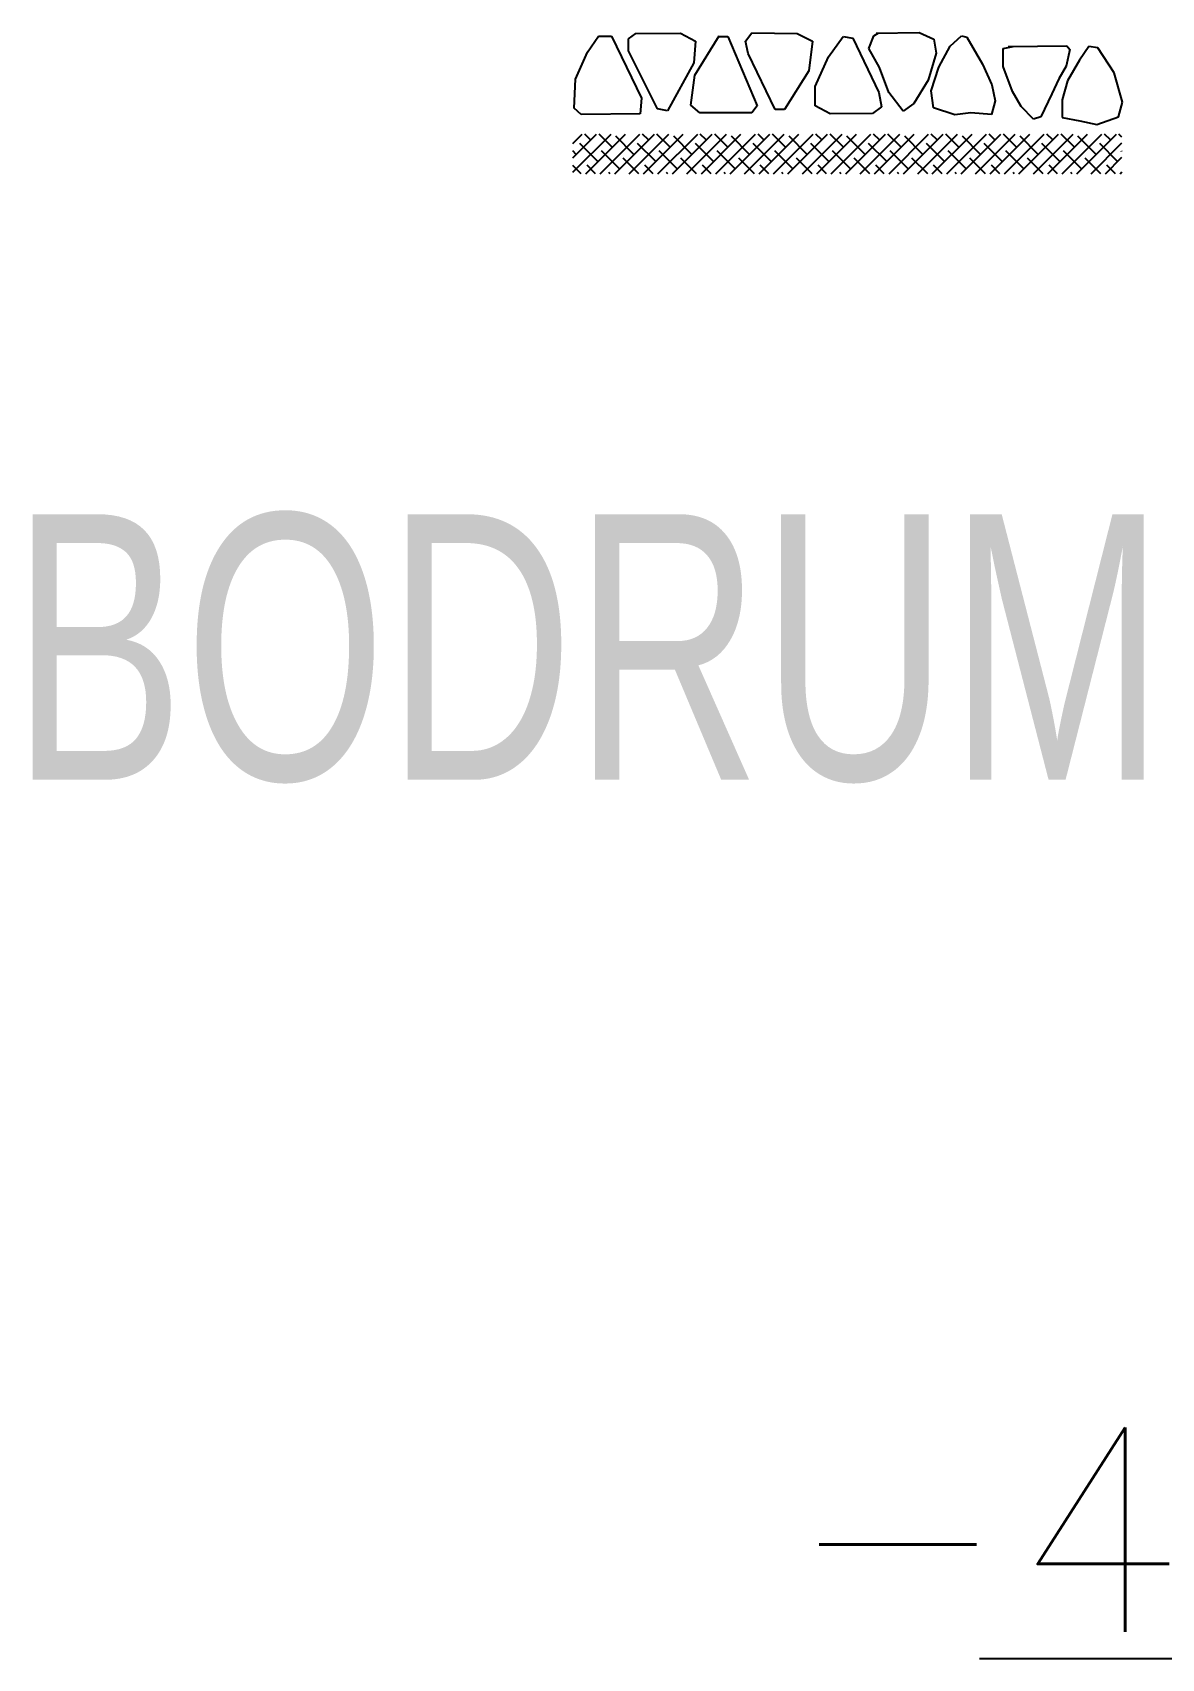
# Model space of a CAD drawing. Header units: inches. Extents: x -7543 to -822, y 102837 to 190349.
# Drawn here: x -837.11745 to -837.10363, y 102836.71492 to 102836.73482 of the extents above; entities that cross this region are included whole.
import ezdxf
from ezdxf.enums import TextEntityAlignment as Align

# ---------------------------------------------------------------- set-up
doc = ezdxf.new("R2010")
doc.units = ezdxf.units.IN
doc.header["$MEASUREMENT"] = 0
doc.layers.add('TARAMA', color=8, linetype='Continuous', lineweight=25)
doc.styles.add('MEKAN', font='arial.ttf', dxfattribs={"width": 0.7, "height": 30})
doc.styles.add('ÖLÇÜ', font='simplex.shx')

msp = doc.modelspace()

# ---------------------------------------------------------------- linework, layer by layer
at = {"layer": 'TARAMA'}
for p, q in [((-837.11066, 102836.734579), (-837.110526, 102836.734775)), ((-837.110526, 102836.734775), (-837.110367, 102836.734775)), ((-837.110367, 102836.734775), (-837.109999, 102836.734015)), ((-837.110156, 102836.734741), (-837.110066, 102836.734806)), ((-837.110156, 102836.734596), (-837.110156, 102836.734741)), ((-837.110076, 102836.734808), (-837.109521, 102836.734811)), ((-837.109521, 102836.734811), (-837.109336, 102836.734711)), ((-837.109336, 102836.734711), (-837.109356, 102836.734446)), ((-837.109346, 102836.734296), (-837.109046, 102836.734776)), ((-837.109046, 102836.734771), (-837.108941, 102836.734771)), ((-837.108941, 102836.734771), (-837.108581, 102836.733921)), ((-837.108726, 102836.734711), (-837.108646, 102836.734816)), ((-837.108691, 102836.734561), (-837.108726, 102836.734711)), ((-837.108646, 102836.734816), (-837.108091, 102836.734806)), ((-837.108091, 102836.734806), (-837.107905, 102836.734711)), ((-837.107905, 102836.734711), (-837.10795, 102836.734351)), ((-837.10771, 102836.734521), (-837.10753, 102836.734771)), ((-837.10753, 102836.734771), (-837.10741, 102836.734751)), ((-837.10741, 102836.734751), (-837.107095, 102836.734086)), ((-837.107215, 102836.734621), (-837.107155, 102836.734776)), ((-837.107155, 102836.734776), (-837.1071, 102836.734811)), ((-837.107125, 102836.734811), (-837.1066, 102836.734818)), ((-837.1066, 102836.734818), (-837.10642, 102836.734736)), ((-837.10642, 102836.734736), (-837.10639, 102836.734566)), ((-837.10622, 102836.734651), (-837.10608, 102836.734776)), ((-837.10608, 102836.734776), (-837.106015, 102836.734761)), ((-837.106015, 102836.734761), (-837.105825, 102836.734431)), ((-837.110808, 102836.734249), (-837.11066, 102836.734579)), ((-837.109801, 102836.733886), (-837.110156, 102836.734596)), ((-837.108361, 102836.733876), (-837.108691, 102836.734561)), ((-837.107873, 102836.734156), (-837.10771, 102836.734521)), ((-837.107085, 102836.734391), (-837.107215, 102836.734621)), ((-837.10639, 102836.734566), (-837.10649, 102836.734236)), ((-837.10636, 102836.734396), (-837.10622, 102836.734651)), ((-837.105571, 102836.734621), (-837.10545, 102836.734646)), ((-837.105571, 102836.734401), (-837.105571, 102836.734621)), ((-837.105511, 102836.734646), (-837.104791, 102836.734656)), ((-837.104756, 102836.734611), (-837.104801, 102836.734406)), ((-837.104791, 102836.734656), (-837.104756, 102836.734611)), ((-837.104638, 102836.734481), (-837.104783, 102836.734226)), ((-837.10452, 102836.734645), (-837.104638, 102836.734481)), ((-837.104413, 102836.734631), (-837.10452, 102836.734645)), ((-837.104213, 102836.734326), (-837.104413, 102836.734631)), ((-837.109356, 102836.734446), (-837.109681, 102836.733861)), ((-837.109396, 102836.733931), (-837.109346, 102836.734296)), ((-837.10795, 102836.734351), (-837.108246, 102836.733876)), ((-837.10697, 102836.734086), (-837.107085, 102836.734391)), ((-837.106452, 102836.734106), (-837.10636, 102836.734396)), ((-837.105825, 102836.734431), (-837.10571, 102836.734176)), ((-837.105456, 102836.734096), (-837.105571, 102836.734401)), ((-837.104801, 102836.734406), (-837.104891, 102836.734251)), ((-837.104108, 102836.733966), (-837.104213, 102836.734326)), ((-837.110825, 102836.733891), (-837.110808, 102836.734249)), ((-837.107873, 102836.733921), (-837.107873, 102836.734156)), ((-837.107095, 102836.734086), (-837.10706, 102836.733908)), ((-837.106795, 102836.733856), (-837.10697, 102836.734086)), ((-837.10649, 102836.734236), (-837.106665, 102836.733951)), ((-837.106422, 102836.733896), (-837.106452, 102836.734106)), ((-837.10571, 102836.734176), (-837.10567, 102836.733981)), ((-837.105351, 102836.733911), (-837.105456, 102836.734096)), ((-837.104976, 102836.734068), (-837.105111, 102836.733786)), ((-837.104891, 102836.734251), (-837.104976, 102836.734068)), ((-837.104783, 102836.734226), (-837.104848, 102836.733996)), ((-837.110739, 102836.733815), (-837.110825, 102836.733891)), ((-837.109999, 102836.734015), (-837.110016, 102836.733822)), ((-837.109681, 102836.733861), (-837.109801, 102836.733886)), ((-837.109286, 102836.733836), (-837.109396, 102836.733931)), ((-837.108581, 102836.733921), (-837.108646, 102836.733836)), ((-837.108246, 102836.733876), (-837.108361, 102836.733876)), ((-837.10769, 102836.733821), (-837.107873, 102836.733921)), ((-837.10706, 102836.733908), (-837.10717, 102836.733826)), ((-837.106665, 102836.733951), (-837.106795, 102836.733856)), ((-837.106161, 102836.733811), (-837.106422, 102836.733896)), ((-837.10567, 102836.733981), (-837.105715, 102836.733816)), ((-837.105201, 102836.733756), (-837.105351, 102836.733911)), ((-837.104848, 102836.733996), (-837.104848, 102836.733779)), ((-837.104158, 102836.733786), (-837.104108, 102836.733966)), ((-837.110016, 102836.733822), (-837.110739, 102836.733815)), ((-837.108646, 102836.733836), (-837.109286, 102836.733836)), ((-837.10717, 102836.733826), (-837.10769, 102836.733821)), ((-837.105965, 102836.733836), (-837.106161, 102836.733811)), ((-837.105715, 102836.733816), (-837.105965, 102836.733836)), ((-837.105111, 102836.733786), (-837.105201, 102836.733756)), ((-837.104848, 102836.733779), (-837.104631, 102836.733736)), ((-837.104631, 102836.733736), (-837.104423, 102836.733694)), ((-837.104423, 102836.733694), (-837.104158, 102836.733786)), ((-837.11084, 102836.733461), (-837.110725, 102836.733576)), ((-837.11084, 102836.733285), (-837.110548, 102836.733576)), ((-837.11084, 102836.733108), (-837.110372, 102836.733576)), ((-837.110621, 102836.733503), (-837.110693, 102836.733576)), ((-837.11068, 102836.73309), (-837.110195, 102836.733576)), ((-837.110356, 102836.733415), (-837.110517, 102836.733576)), ((-837.110504, 102836.73309), (-837.110018, 102836.733576)), ((-837.110327, 102836.73309), (-837.109841, 102836.733576)), ((-837.110091, 102836.733327), (-837.110311, 102836.733548)), ((-837.11015, 102836.73309), (-837.109665, 102836.733576)), ((-837.109914, 102836.733503), (-837.109986, 102836.733576)), ((-837.109973, 102836.73309), (-837.109488, 102836.733576)), ((-837.109649, 102836.733415), (-837.109809, 102836.733576)), ((-837.109797, 102836.73309), (-837.109311, 102836.733576)), ((-837.10962, 102836.73309), (-837.109134, 102836.733576)), ((-837.109383, 102836.733327), (-837.109604, 102836.733548)), ((-837.109443, 102836.73309), (-837.108957, 102836.733576)), ((-837.109207, 102836.733503), (-837.109279, 102836.733576)), ((-837.109266, 102836.73309), (-837.108781, 102836.733576)), ((-837.108941, 102836.733415), (-837.109102, 102836.733576)), ((-837.109089, 102836.73309), (-837.108604, 102836.733576)), ((-837.108913, 102836.73309), (-837.108427, 102836.733576)), ((-837.108676, 102836.733327), (-837.108897, 102836.733548)), ((-837.108736, 102836.73309), (-837.10825, 102836.733576)), ((-837.1085, 102836.733503), (-837.108572, 102836.733576)), ((-837.108559, 102836.73309), (-837.108074, 102836.733576)), ((-837.108234, 102836.733415), (-837.108395, 102836.733576)), ((-837.108382, 102836.73309), (-837.107897, 102836.733576)), ((-837.108206, 102836.73309), (-837.10772, 102836.733576)), ((-837.107969, 102836.733327), (-837.10819, 102836.733548)), ((-837.108029, 102836.73309), (-837.107543, 102836.733576)), ((-837.107792, 102836.733503), (-837.107865, 102836.733576)), ((-837.107852, 102836.73309), (-837.107366, 102836.733576)), ((-837.107527, 102836.733415), (-837.107688, 102836.733576)), ((-837.107675, 102836.73309), (-837.10719, 102836.733576)), ((-837.107498, 102836.73309), (-837.107013, 102836.733576)), ((-837.107262, 102836.733327), (-837.107483, 102836.733548)), ((-837.107322, 102836.73309), (-837.106836, 102836.733576)), ((-837.107085, 102836.733503), (-837.107158, 102836.733576)), ((-837.107145, 102836.73309), (-837.106659, 102836.733576)), ((-837.10682, 102836.733415), (-837.106981, 102836.733576)), ((-837.106968, 102836.73309), (-837.106483, 102836.733576)), ((-837.106791, 102836.73309), (-837.106306, 102836.733576)), ((-837.106555, 102836.733327), (-837.106776, 102836.733548)), ((-837.106615, 102836.73309), (-837.106129, 102836.733576)), ((-837.106378, 102836.733503), (-837.106451, 102836.733576)), ((-837.106438, 102836.73309), (-837.105952, 102836.733576)), ((-837.106113, 102836.733415), (-837.106274, 102836.733576)), ((-837.106261, 102836.73309), (-837.105775, 102836.733576)), ((-837.106084, 102836.73309), (-837.105599, 102836.733576)), ((-837.105848, 102836.733327), (-837.106069, 102836.733548)), ((-837.105908, 102836.73309), (-837.105422, 102836.733576)), ((-837.105671, 102836.733503), (-837.105744, 102836.733576)), ((-837.105731, 102836.73309), (-837.105245, 102836.733576)), ((-837.105406, 102836.733415), (-837.105567, 102836.733576)), ((-837.105554, 102836.73309), (-837.105068, 102836.733576)), ((-837.105377, 102836.73309), (-837.104892, 102836.733576)), ((-837.105141, 102836.733327), (-837.105362, 102836.733548)), ((-837.1052, 102836.73309), (-837.104715, 102836.733576)), ((-837.104964, 102836.733503), (-837.105036, 102836.733576)), ((-837.105024, 102836.73309), (-837.104538, 102836.733576)), ((-837.104699, 102836.733415), (-837.10486, 102836.733576)), ((-837.104847, 102836.73309), (-837.104361, 102836.733576)), ((-837.10467, 102836.73309), (-837.104184, 102836.733576)), ((-837.104434, 102836.733327), (-837.104655, 102836.733548)), ((-837.104257, 102836.733503), (-837.104329, 102836.733576)), ((-837.104116, 102836.733539), (-837.104153, 102836.733576)), ((-837.110798, 102836.733327), (-837.11084, 102836.733369)), ((-837.110532, 102836.733238), (-837.110753, 102836.733459)), ((-837.110267, 102836.73315), (-837.110488, 102836.733371)), ((-837.110031, 102836.73309), (-837.110223, 102836.733282)), ((-837.109825, 102836.733238), (-837.110046, 102836.733459)), ((-837.10956, 102836.73315), (-837.109781, 102836.733371)), ((-837.109324, 102836.73309), (-837.109516, 102836.733282)), ((-837.109118, 102836.733238), (-837.109339, 102836.733459)), ((-837.108853, 102836.73315), (-837.109074, 102836.733371)), ((-837.108617, 102836.73309), (-837.108809, 102836.733282)), ((-837.108411, 102836.733238), (-837.108632, 102836.733459)), ((-837.108146, 102836.73315), (-837.108367, 102836.733371)), ((-837.10791, 102836.73309), (-837.108102, 102836.733282)), ((-837.107704, 102836.733238), (-837.107925, 102836.733459)), ((-837.107439, 102836.73315), (-837.10766, 102836.733371)), ((-837.107202, 102836.73309), (-837.107395, 102836.733282)), ((-837.106997, 102836.733238), (-837.107218, 102836.733459)), ((-837.106732, 102836.73315), (-837.106953, 102836.733371)), ((-837.106495, 102836.73309), (-837.106688, 102836.733282)), ((-837.10629, 102836.733238), (-837.106511, 102836.733459)), ((-837.106025, 102836.73315), (-837.106246, 102836.733371)), ((-837.105788, 102836.73309), (-837.10598, 102836.733282)), ((-837.105583, 102836.733238), (-837.105804, 102836.733459)), ((-837.105318, 102836.73315), (-837.105539, 102836.733371)), ((-837.105081, 102836.73309), (-837.105273, 102836.733282)), ((-837.104876, 102836.733238), (-837.105097, 102836.733459)), ((-837.10461, 102836.73315), (-837.104831, 102836.733371)), ((-837.104374, 102836.73309), (-837.104566, 102836.733282)), ((-837.104493, 102836.73309), (-837.104116, 102836.733468)), ((-837.104169, 102836.733238), (-837.104389, 102836.733459)), ((-837.104317, 102836.73309), (-837.104116, 102836.733291)), ((-837.104116, 102836.733362), (-837.104124, 102836.733371)), ((-837.110738, 102836.73309), (-837.11084, 102836.733192)), ((-837.110561, 102836.73309), (-837.110665, 102836.733194)), ((-837.110384, 102836.73309), (-837.1104, 102836.733106)), ((-837.109854, 102836.73309), (-837.109958, 102836.733194)), ((-837.109677, 102836.73309), (-837.109693, 102836.733106)), ((-837.109147, 102836.73309), (-837.109251, 102836.733194)), ((-837.10897, 102836.73309), (-837.108986, 102836.733106)), ((-837.10844, 102836.73309), (-837.108544, 102836.733194)), ((-837.108263, 102836.73309), (-837.108279, 102836.733106)), ((-837.107733, 102836.73309), (-837.107837, 102836.733194)), ((-837.107556, 102836.73309), (-837.107571, 102836.733106)), ((-837.107026, 102836.73309), (-837.10713, 102836.733194)), ((-837.106849, 102836.73309), (-837.106864, 102836.733106)), ((-837.106319, 102836.73309), (-837.106422, 102836.733194)), ((-837.106142, 102836.73309), (-837.106157, 102836.733106)), ((-837.105611, 102836.73309), (-837.105715, 102836.733194)), ((-837.105435, 102836.73309), (-837.10545, 102836.733106)), ((-837.104904, 102836.73309), (-837.105008, 102836.733194)), ((-837.104728, 102836.73309), (-837.104743, 102836.733106)), ((-837.104197, 102836.73309), (-837.104301, 102836.733194)), ((-837.10414, 102836.73309), (-837.104116, 102836.733114))]:
    msp.add_line(p, q, dxfattribs=at)
at = {"layer": 'TARAMA', "color": 2}
msp.add_line((-837.105862, 102836.714919), (-837.100555, 102836.714919), dxfattribs=at)

# ---------------------------------------------------------------- texts
at = {"layer": 'TARAMA', "color": 2, "style": 'MEKAN', "width": 0.7}
msp.add_text('BODRUM KAT', height=0.00325, dxfattribs=at).set_placement((-837.117715, 102836.725673))
at = {"layer": 'TARAMA', "color": 2, "style": 'ÖLÇÜ'}
msp.add_attdef('-4.50', text='%%p0.00', height=0.0025, dxfattribs=at).set_placement((-837.103111, 102836.715244), align=Align.CENTER)

doc.saveas('drawing.dxf')
